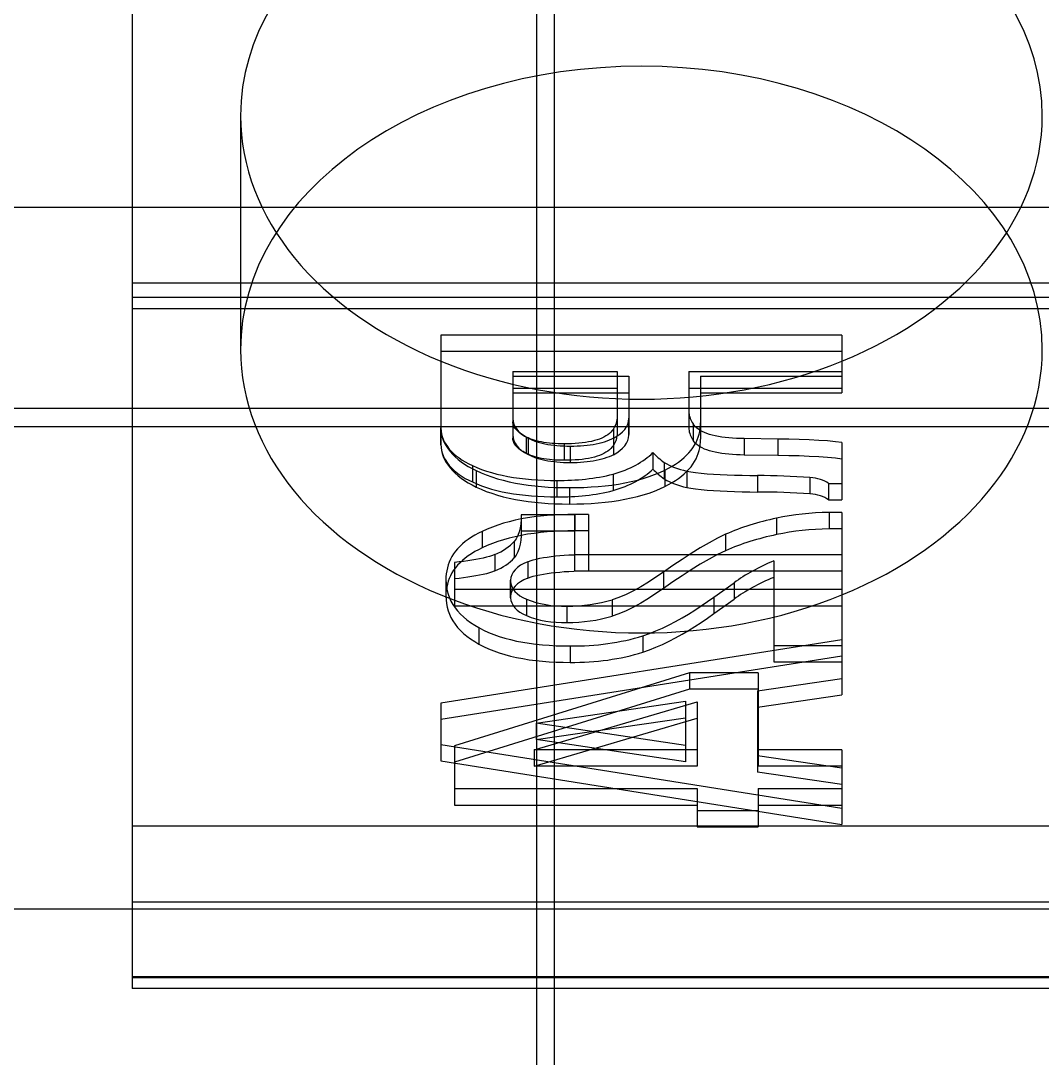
# Model space of a CAD drawing. Extents: x 0 to 171, y 0 to 233.
# Drawn here: x 46.13 to 51.2, y 15.17 to 20.32 of the extents above; entities that cross this region are included whole.
import ezdxf

# ---------------------------------------------------------------- set-up
doc = ezdxf.new("R2010")
doc.units = 0
doc.layers.add('-15N-THT. THIẾT BỊ ĐÓNG MỞ', color=40, linetype='CONTINUOUS')

# ---------------------------------------------------------------- blocks, each defined once
blk = doc.blocks.new('06 - N - SC VSD CHIẾU TRÊN ATV630U75~D11N4')
at = {"layer": '-15N-THT. THIẾT BỊ ĐÓNG MỞ'}
for p, q in [((-38.8143, -200.6534), (-38.8143, -217.4922)), ((-36.8082, -225.0518), (-36.8082, -209.1443)), ((-36.7193, -225.0518), (-36.7193, -209.1443)), ((-38.2774, -213.1625), (-38.2774, -214.3225)), ((-1.9884, -213.6182), (-49.2078, -213.6182)), ((39.5042, -213.9921), (-38.8143, -213.9921)), ((-38.8143, -214.0624), (39.5042, -214.0624)), ((39.5042, -214.1207), (-38.8143, -214.1207)), ((-35.2948, -214.2505), (-37.2832, -214.2505)), ((-37.2832, -214.2505), (-37.2832, -214.7921)), ((-35.2948, -214.2505), (-35.2948, -214.5363)), ((-35.2948, -214.3319), (-37.2832, -214.3319)), ((-36.9268, -214.4316), (-36.4098, -214.4316)), ((-36.9268, -214.4316), (-36.9268, -214.7625)), ((-36.9268, -214.4549), (-36.3518, -214.4549)), ((-36.4098, -214.4316), (-36.4098, -214.7492)), ((-36.3518, -214.4549), (-36.3518, -214.7434)), ((-36.0534, -214.4316), (-35.2948, -214.4316)), ((-36.0534, -214.4316), (-36.0534, -214.7172)), ((-35.9954, -214.4549), (-35.2948, -214.4549)), ((-35.9954, -214.4549), (-35.9954, -214.7666)), ((-36.9268, -214.5131), (-36.4098, -214.5131)), ((-36.0534, -214.5131), (-35.2948, -214.5131)), ((-36.9268, -214.5363), (-36.3518, -214.5363)), ((-35.9954, -214.5363), (-35.2948, -214.5363)), ((-72.7889, -214.6125), (72.7889, -214.6125)), ((-36.3517, -214.7467), (-36.3517, -214.6652)), ((-43.1916, -214.7038), (66.4715, -214.7038)), ((-37.2834, -214.7929), (-37.2834, -214.7115)), ((-37.2832, -214.7954), (-37.2832, -214.7139)), ((-36.9265, -214.6865), (-36.9268, -214.6811)), ((-36.9256, -214.6918), (-36.9265, -214.6865)), ((-36.9241, -214.6972), (-36.9256, -214.6918)), ((-36.922, -214.7025), (-36.9241, -214.6972)), ((-36.9193, -214.7078), (-36.922, -214.7025)), ((-36.916, -214.713), (-36.9193, -214.7078)), ((-36.9121, -214.7181), (-36.916, -214.713)), ((-36.9075, -214.7231), (-36.9121, -214.7181)), ((-36.9024, -214.7281), (-36.9075, -214.7231)), ((-36.4336, -214.7243), (-36.4402, -214.7315)), ((-36.428, -214.7168), (-36.4336, -214.7243)), ((-36.428, -214.7168), (-36.428, -214.7982)), ((-36.0277, -214.698), (-36.0328, -214.6907)), ((-36.0328, -214.6907), (-36.0328, -214.7721)), ((-36.0216, -214.7049), (-36.0277, -214.698)), ((-36.0145, -214.7116), (-36.0216, -214.7049)), ((-36.0064, -214.7179), (-36.0145, -214.7116)), ((-35.9974, -214.7238), (-36.0064, -214.7179)), ((-35.9994, -214.7285), (-35.9972, -214.7142)), ((-35.9875, -214.7293), (-35.9974, -214.7238)), ((-35.9972, -214.7142), (-35.9958, -214.6998)), ((-35.9958, -214.6998), (-35.9954, -214.6852)), ((-36.9265, -214.7679), (-36.9268, -214.7625)), ((-36.9256, -214.7733), (-36.9265, -214.7679)), ((-36.9241, -214.7786), (-36.9256, -214.7733)), ((-36.8966, -214.733), (-36.9024, -214.7281)), ((-36.8903, -214.7379), (-36.8966, -214.733)), ((-36.8834, -214.7426), (-36.8903, -214.7379)), ((-36.876, -214.7473), (-36.8834, -214.7426)), ((-36.8682, -214.7519), (-36.876, -214.7473)), ((-36.86, -214.7563), (-36.8682, -214.7519)), ((-36.86, -214.7563), (-36.86, -214.8377)), ((-36.8511, -214.7606), (-36.86, -214.7563)), ((-36.8512, -214.7622), (-36.8512, -214.8436)), ((-36.8411, -214.7674), (-36.8512, -214.7622)), ((-36.8416, -214.7647), (-36.8511, -214.7606)), ((-36.8314, -214.7685), (-36.8416, -214.7647)), ((-36.8303, -214.7723), (-36.8411, -214.7674)), ((-36.8207, -214.772), (-36.8314, -214.7685)), ((-36.8189, -214.7768), (-36.8303, -214.7723)), ((-36.8094, -214.7752), (-36.8207, -214.772)), ((-36.7976, -214.7782), (-36.8094, -214.7752)), ((-36.5223, -214.7744), (-36.5362, -214.7778)), ((-36.5092, -214.7705), (-36.5223, -214.7744)), ((-36.4968, -214.7662), (-36.5092, -214.7705)), ((-36.4853, -214.7614), (-36.4968, -214.7662)), ((-36.4746, -214.7563), (-36.4853, -214.7614)), ((-36.4648, -214.7507), (-36.4746, -214.7563)), ((-36.4558, -214.7448), (-36.4648, -214.7507)), ((-36.4491, -214.7726), (-36.4608, -214.7771)), ((-36.4476, -214.7384), (-36.4558, -214.7448)), ((-36.4381, -214.7678), (-36.4491, -214.7726)), ((-36.4402, -214.7315), (-36.4476, -214.7384)), ((-36.4277, -214.7627), (-36.4381, -214.7678)), ((-36.4277, -214.7627), (-36.4277, -214.8441)), ((-36.0277, -214.7794), (-36.0328, -214.7721)), ((-36.0181, -214.7835), (-36.0119, -214.7701)), ((-36.0119, -214.7701), (-36.0068, -214.7565)), ((-36.0068, -214.7565), (-36.0026, -214.7426)), ((-36.0026, -214.7426), (-35.9994, -214.7285)), ((-35.9958, -214.7812), (-35.9954, -214.7666)), ((-35.9766, -214.7343), (-35.9875, -214.7293)), ((-35.9646, -214.739), (-35.9766, -214.7343)), ((-35.9516, -214.7433), (-35.9646, -214.739)), ((-35.9375, -214.7472), (-35.9516, -214.7433)), ((-35.9224, -214.7508), (-35.9375, -214.7472)), ((-35.9065, -214.7539), (-35.9224, -214.7508)), ((-35.8899, -214.7566), (-35.9065, -214.7539)), ((-35.8727, -214.7588), (-35.8899, -214.7566)), ((-35.8548, -214.7607), (-35.8727, -214.7588)), ((-35.8365, -214.7621), (-35.8548, -214.7607)), ((-35.8178, -214.7632), (-35.8365, -214.7621)), ((-35.7987, -214.764), (-35.8178, -214.7632)), ((-35.7794, -214.7644), (-35.7987, -214.764)), ((-35.612, -214.7668), (-35.7794, -214.7644)), ((-35.7794, -214.7644), (-35.7794, -214.8458)), ((-35.5584, -214.7678), (-35.612, -214.7668)), ((-35.612, -214.7668), (-35.612, -214.8483)), ((-35.5063, -214.7691), (-35.5584, -214.7678)), ((-35.4563, -214.7708), (-35.5063, -214.7691)), ((-35.4091, -214.773), (-35.4563, -214.7708)), ((-35.3654, -214.7759), (-35.4091, -214.773)), ((-35.3268, -214.7796), (-35.3654, -214.7759)), ((-36.922, -214.784), (-36.9241, -214.7786)), ((-36.9193, -214.7892), (-36.922, -214.784)), ((-36.916, -214.7944), (-36.9193, -214.7892)), ((-36.9121, -214.7996), (-36.916, -214.7944)), ((-36.9075, -214.8046), (-36.9121, -214.7996)), ((-36.9024, -214.8095), (-36.9075, -214.8046)), ((-36.8966, -214.8144), (-36.9024, -214.8095)), ((-36.8903, -214.8193), (-36.8966, -214.8144)), ((-36.8834, -214.8241), (-36.8903, -214.8193)), ((-36.876, -214.8287), (-36.8834, -214.8241)), ((-36.8069, -214.7811), (-36.8189, -214.7768)), ((-36.7943, -214.785), (-36.8069, -214.7811)), ((-36.7853, -214.7808), (-36.7976, -214.7782)), ((-36.7812, -214.7885), (-36.7943, -214.785)), ((-36.7725, -214.7831), (-36.7853, -214.7808)), ((-36.7676, -214.7916), (-36.7812, -214.7885)), ((-36.7593, -214.785), (-36.7725, -214.7831)), ((-36.7535, -214.7943), (-36.7676, -214.7916)), ((-36.7456, -214.7867), (-36.7593, -214.785)), ((-36.7388, -214.7966), (-36.7535, -214.7943)), ((-36.7314, -214.788), (-36.7456, -214.7867)), ((-36.7237, -214.7986), (-36.7388, -214.7966)), ((-36.7169, -214.7891), (-36.7314, -214.788)), ((-36.7081, -214.8002), (-36.7237, -214.7986)), ((-36.7021, -214.7898), (-36.7169, -214.7891)), ((-36.692, -214.8015), (-36.7081, -214.8002)), ((-36.687, -214.7902), (-36.7021, -214.7898)), ((-36.6756, -214.8023), (-36.692, -214.8015)), ((-36.6717, -214.7904), (-36.687, -214.7902)), ((-36.6589, -214.8029), (-36.6756, -214.8023)), ((-36.6534, -214.7902), (-36.6717, -214.7904)), ((-36.6717, -214.7904), (-36.6717, -214.8718)), ((-36.642, -214.803), (-36.6589, -214.8029)), ((-36.6353, -214.7897), (-36.6534, -214.7902)), ((-36.6247, -214.8029), (-36.642, -214.803)), ((-36.642, -214.803), (-36.642, -214.8845)), ((-36.6174, -214.7887), (-36.6353, -214.7897)), ((-36.6077, -214.8024), (-36.6247, -214.8029)), ((-36.5999, -214.7874), (-36.6174, -214.7887)), ((-36.5908, -214.8015), (-36.6077, -214.8024)), ((-36.583, -214.7856), (-36.5999, -214.7874)), ((-36.5744, -214.8003), (-36.5908, -214.8015)), ((-36.5666, -214.7835), (-36.583, -214.7856)), ((-36.5583, -214.7987), (-36.5744, -214.8003)), ((-36.551, -214.7809), (-36.5666, -214.7835)), ((-36.5426, -214.7967), (-36.5583, -214.7987)), ((-36.5362, -214.7778), (-36.551, -214.7809)), ((-36.5275, -214.7943), (-36.5426, -214.7967)), ((-36.513, -214.7916), (-36.5275, -214.7943)), ((-36.4991, -214.7886), (-36.513, -214.7916)), ((-36.4858, -214.7851), (-36.4991, -214.7886)), ((-36.473, -214.7813), (-36.4858, -214.7851)), ((-36.4608, -214.7771), (-36.473, -214.7813)), ((-36.4558, -214.8262), (-36.4648, -214.8322)), ((-36.4476, -214.8198), (-36.4558, -214.8262)), ((-36.4402, -214.813), (-36.4476, -214.8198)), ((-36.4336, -214.8058), (-36.4402, -214.813)), ((-36.428, -214.7982), (-36.4336, -214.8058)), ((-36.0532, -214.8345), (-36.0428, -214.8222)), ((-36.0428, -214.8222), (-36.0336, -214.8096)), ((-36.0336, -214.8096), (-36.0253, -214.7967)), ((-36.0216, -214.7864), (-36.0277, -214.7794)), ((-36.0253, -214.7967), (-36.0181, -214.7835)), ((-36.0145, -214.7931), (-36.0216, -214.7864)), ((-36.0064, -214.7994), (-36.0145, -214.7931)), ((-36.0068, -214.8379), (-36.0026, -214.824)), ((-35.9974, -214.8052), (-36.0064, -214.7994)), ((-36.0026, -214.824), (-35.9994, -214.8099)), ((-35.9994, -214.8099), (-35.9972, -214.7956)), ((-35.9875, -214.8107), (-35.9974, -214.8052)), ((-35.9972, -214.7956), (-35.9958, -214.7812)), ((-35.9766, -214.8158), (-35.9875, -214.8107)), ((-35.9646, -214.8204), (-35.9766, -214.8158)), ((-35.9516, -214.8248), (-35.9646, -214.8204)), ((-35.9375, -214.8287), (-35.9516, -214.8248)), ((-35.2948, -214.7843), (-35.3268, -214.7796)), ((-35.2948, -214.7843), (-35.2948, -215.0687)), ((-36.8682, -214.8333), (-36.876, -214.8287)), ((-36.86, -214.8377), (-36.8682, -214.8333)), ((-36.8511, -214.842), (-36.86, -214.8377)), ((-36.8411, -214.8488), (-36.8512, -214.8436)), ((-36.8416, -214.8461), (-36.8511, -214.842)), ((-36.8314, -214.8499), (-36.8416, -214.8461)), ((-36.8303, -214.8537), (-36.8411, -214.8488)), ((-36.8207, -214.8535), (-36.8314, -214.8499)), ((-36.8189, -214.8583), (-36.8303, -214.8537)), ((-36.8094, -214.8567), (-36.8207, -214.8535)), ((-36.8069, -214.8625), (-36.8189, -214.8583)), ((-36.7976, -214.8596), (-36.8094, -214.8567)), ((-36.7943, -214.8664), (-36.8069, -214.8625)), ((-36.7853, -214.8622), (-36.7976, -214.8596)), ((-36.7812, -214.8699), (-36.7943, -214.8664)), ((-36.7725, -214.8645), (-36.7853, -214.8622)), ((-36.7676, -214.873), (-36.7812, -214.8699)), ((-36.7593, -214.8665), (-36.7725, -214.8645)), ((-36.7535, -214.8758), (-36.7676, -214.873)), ((-36.7456, -214.8681), (-36.7593, -214.8665)), ((-36.7388, -214.8781), (-36.7535, -214.8758)), ((-36.7314, -214.8695), (-36.7456, -214.8681)), ((-36.7237, -214.8801), (-36.7388, -214.8781)), ((-36.7169, -214.8705), (-36.7314, -214.8695)), ((-36.7021, -214.8712), (-36.7169, -214.8705)), ((-36.687, -214.8717), (-36.7021, -214.8712)), ((-36.6717, -214.8718), (-36.687, -214.8717)), ((-36.6534, -214.8716), (-36.6717, -214.8718)), ((-36.6353, -214.8711), (-36.6534, -214.8716)), ((-36.6174, -214.8702), (-36.6353, -214.8711)), ((-36.5999, -214.8688), (-36.6174, -214.8702)), ((-36.583, -214.8671), (-36.5999, -214.8688)), ((-36.5666, -214.8649), (-36.583, -214.8671)), ((-36.551, -214.8623), (-36.5666, -214.8649)), ((-36.5426, -214.8781), (-36.5583, -214.8801)), ((-36.5362, -214.8593), (-36.551, -214.8623)), ((-36.5275, -214.8758), (-36.5426, -214.8781)), ((-36.5223, -214.8558), (-36.5362, -214.8593)), ((-36.513, -214.8731), (-36.5275, -214.8758)), ((-36.5092, -214.8519), (-36.5223, -214.8558)), ((-36.4991, -214.87), (-36.513, -214.8731)), ((-36.4968, -214.8476), (-36.5092, -214.8519)), ((-36.4858, -214.8666), (-36.4991, -214.87)), ((-36.4853, -214.8429), (-36.4968, -214.8476)), ((-36.473, -214.8628), (-36.4858, -214.8666)), ((-36.4746, -214.8378), (-36.4853, -214.8429)), ((-36.4648, -214.8322), (-36.4746, -214.8378)), ((-36.4608, -214.8586), (-36.473, -214.8628)), ((-36.4491, -214.8541), (-36.4608, -214.8586)), ((-36.4381, -214.8493), (-36.4491, -214.8541)), ((-36.4277, -214.8441), (-36.4381, -214.8493)), ((-36.2316, -214.8339), (-36.2316, -214.9153)), ((-36.1049, -214.8803), (-36.0904, -214.8694)), ((-36.0904, -214.8694), (-36.077, -214.8581)), ((-36.077, -214.8581), (-36.0645, -214.8465)), ((-36.0645, -214.8465), (-36.0532, -214.8345)), ((-36.0336, -214.891), (-36.0253, -214.8782)), ((-36.0253, -214.8782), (-36.0181, -214.865)), ((-36.0181, -214.865), (-36.0119, -214.8516)), ((-36.0119, -214.8516), (-36.0068, -214.8379)), ((-35.9224, -214.8322), (-35.9375, -214.8287)), ((-35.9065, -214.8354), (-35.9224, -214.8322)), ((-35.8899, -214.838), (-35.9065, -214.8354)), ((-35.8727, -214.8403), (-35.8899, -214.838)), ((-35.8548, -214.8421), (-35.8727, -214.8403)), ((-35.8365, -214.8435), (-35.8548, -214.8421)), ((-35.8178, -214.8447), (-35.8365, -214.8435)), ((-35.7987, -214.8454), (-35.8178, -214.8447)), ((-35.7794, -214.8459), (-35.7987, -214.8454)), ((-35.612, -214.8483), (-35.7794, -214.8458)), ((-35.5584, -214.8492), (-35.612, -214.8483)), ((-35.5063, -214.8505), (-35.5584, -214.8492)), ((-35.4563, -214.8523), (-35.5063, -214.8505)), ((-35.4091, -214.8545), (-35.4563, -214.8523)), ((-35.3654, -214.8574), (-35.4091, -214.8545)), ((-35.3268, -214.8611), (-35.3654, -214.8574)), ((-35.2948, -214.8658), (-35.3268, -214.8611)), ((-37.1276, -214.8977), (-37.1053, -214.9077)), ((-37.1276, -214.8977), (-37.1276, -214.9792)), ((-37.1091, -214.923), (-37.0843, -214.9342)), ((-37.1091, -214.923), (-37.1091, -215.0044)), ((-37.1053, -214.9077), (-37.082, -214.9169)), ((-37.082, -214.9169), (-37.0576, -214.9254)), ((-37.0576, -214.9254), (-37.0324, -214.9331)), ((-36.7081, -214.8817), (-36.7237, -214.8801)), ((-36.692, -214.8829), (-36.7081, -214.8817)), ((-36.6756, -214.8838), (-36.692, -214.8829)), ((-36.6589, -214.8843), (-36.6756, -214.8838)), ((-36.642, -214.8845), (-36.6589, -214.8843)), ((-36.6247, -214.8843), (-36.642, -214.8845)), ((-36.6077, -214.8838), (-36.6247, -214.8843)), ((-36.5908, -214.8829), (-36.6077, -214.8838)), ((-36.5744, -214.8817), (-36.5908, -214.8829)), ((-36.5583, -214.8801), (-36.5744, -214.8817)), ((-36.1973, -214.9319), (-36.1722, -214.9202)), ((-36.1753, -214.8831), (-36.1753, -214.9645)), ((-36.1722, -214.9202), (-36.1541, -214.9109)), ((-36.1722, -214.9202), (-36.1722, -215.0017)), ((-36.1541, -214.9109), (-36.1368, -214.9011)), ((-36.1368, -214.9011), (-36.1204, -214.8909)), ((-36.1204, -214.8909), (-36.1049, -214.8803)), ((-36.077, -214.9395), (-36.0645, -214.9279)), ((-36.0645, -214.9279), (-36.0532, -214.9159)), ((-36.0642, -214.9251), (-36.0442, -214.9291)), ((-36.0642, -214.9251), (-36.0642, -215.0065)), ((-36.0532, -214.9159), (-36.0428, -214.9036)), ((-36.0442, -214.9291), (-36.0203, -214.9326)), ((-36.0428, -214.9036), (-36.0336, -214.891)), ((-37.1276, -214.9792), (-37.1053, -214.9891)), ((-37.0843, -214.9342), (-37.0584, -214.9447)), ((-37.0584, -214.9447), (-37.0315, -214.9543)), ((-37.0324, -214.9331), (-37.0063, -214.9401)), ((-37.0315, -214.9543), (-37.0036, -214.9631)), ((-37.0063, -214.9401), (-36.9793, -214.9463)), ((-37.0036, -214.9631), (-36.9747, -214.9711)), ((-36.9793, -214.9463), (-36.9516, -214.9518)), ((-36.9747, -214.9711), (-36.9449, -214.9782)), ((-36.9516, -214.9518), (-36.9231, -214.9566)), ((-36.9449, -214.9782), (-36.9143, -214.9846)), ((-36.9231, -214.9566), (-36.894, -214.9607)), ((-36.894, -214.9607), (-36.8642, -214.9641)), ((-36.8642, -214.9641), (-36.8339, -214.9669)), ((-36.8339, -214.9669), (-36.8031, -214.9689)), ((-36.8031, -214.9689), (-36.7719, -214.9704)), ((-36.7719, -214.9704), (-36.7402, -214.9713)), ((-36.7402, -214.9713), (-36.7081, -214.9716)), ((-36.7081, -214.9716), (-36.7081, -215.053)), ((-36.4287, -214.9408), (-36.4287, -215.0222)), ((-36.3704, -214.984), (-36.3392, -214.9775)), ((-36.3392, -214.9775), (-36.3088, -214.9701)), ((-36.3088, -214.9701), (-36.2794, -214.9618)), ((-36.2794, -214.9618), (-36.2509, -214.9527)), ((-36.2509, -214.9527), (-36.2236, -214.9427)), ((-36.2236, -214.9427), (-36.1973, -214.9319)), ((-36.1541, -214.9923), (-36.1368, -214.9825)), ((-36.1368, -214.9825), (-36.1204, -214.9724)), ((-36.1204, -214.9724), (-36.1049, -214.9618)), ((-36.1049, -214.9618), (-36.0904, -214.9508)), ((-36.0904, -214.9508), (-36.077, -214.9395)), ((-36.0203, -214.9326), (-35.9931, -214.9356)), ((-35.9931, -214.9356), (-35.9633, -214.9382)), ((-35.9633, -214.9382), (-35.9314, -214.9404)), ((-35.9314, -214.9404), (-35.8977, -214.9423)), ((-35.8977, -214.9423), (-35.8627, -214.9439)), ((-35.8627, -214.9439), (-35.8266, -214.9452)), ((-35.8266, -214.9452), (-35.7895, -214.9463)), ((-35.7895, -214.9463), (-35.7517, -214.9471)), ((-35.7517, -214.9471), (-35.7132, -214.9478)), ((-35.7132, -214.9478), (-35.7132, -215.0293)), ((-35.4527, -214.9571), (-35.4527, -215.0385)), ((-37.1091, -215.0044), (-37.0843, -215.0157)), ((-37.1053, -214.9891), (-37.082, -214.9983)), ((-37.0843, -215.0157), (-37.0584, -215.0261)), ((-37.082, -214.9983), (-37.0576, -215.0068)), ((-37.0584, -215.0261), (-37.0315, -215.0357)), ((-37.0576, -215.0068), (-37.0324, -215.0145)), ((-37.0324, -215.0145), (-37.0063, -215.0215)), ((-37.0063, -215.0215), (-36.9793, -215.0278)), ((-36.9793, -215.0278), (-36.9516, -215.0333)), ((-36.9516, -215.0333), (-36.9231, -215.0381)), ((-36.9143, -214.9846), (-36.8829, -214.9901)), ((-36.8829, -214.9901), (-36.8508, -214.9948)), ((-36.8508, -214.9948), (-36.818, -214.9988)), ((-36.818, -214.9988), (-36.7846, -215.002)), ((-36.7846, -215.002), (-36.7507, -215.0044)), ((-36.7507, -215.0044), (-36.7162, -215.0061)), ((-36.7162, -215.0061), (-36.6813, -215.0071)), ((-36.6813, -215.0071), (-36.646, -215.0074)), ((-36.646, -215.0074), (-36.6097, -215.0071)), ((-36.646, -215.0075), (-36.646, -215.0889)), ((-36.6097, -215.0071), (-36.5738, -215.0061)), ((-36.5738, -215.0061), (-36.5383, -215.0043)), ((-36.5383, -215.0043), (-36.5034, -215.0019)), ((-36.5034, -215.0019), (-36.4691, -214.9986)), ((-36.4691, -214.9986), (-36.4354, -214.9945)), ((-36.4354, -214.9945), (-36.4026, -214.9897)), ((-36.4026, -214.9897), (-36.3704, -214.984)), ((-36.2794, -215.0433), (-36.2509, -215.0342)), ((-36.2509, -215.0342), (-36.2236, -215.0242)), ((-36.2236, -215.0242), (-36.1973, -215.0134)), ((-36.1973, -215.0134), (-36.1722, -215.0017)), ((-36.1722, -215.0017), (-36.1541, -214.9923)), ((-36.0642, -215.0065), (-36.0442, -215.0105)), ((-36.0442, -215.0105), (-36.0203, -215.014)), ((-36.0203, -215.014), (-35.9931, -215.017)), ((-35.9931, -215.017), (-35.9633, -215.0196)), ((-35.9633, -215.0196), (-35.9314, -215.0218)), ((-35.9314, -215.0218), (-35.8977, -215.0237)), ((-35.8977, -215.0237), (-35.8627, -215.0253)), ((-35.8627, -215.0253), (-35.8266, -215.0266)), ((-35.8266, -215.0266), (-35.7895, -215.0277)), ((-35.7895, -215.0277), (-35.7517, -215.0286)), ((-35.7517, -215.0286), (-35.7132, -215.0293)), ((-35.3609, -214.9873), (-35.2948, -214.9873)), ((-35.3609, -214.9873), (-35.3609, -215.0687)), ((-37.0315, -215.0357), (-37.0036, -215.0446)), ((-37.0036, -215.0446), (-36.9747, -215.0525)), ((-36.9747, -215.0525), (-36.9449, -215.0597)), ((-36.9449, -215.0597), (-36.9143, -215.066)), ((-36.9231, -215.0381), (-36.894, -215.0422)), ((-36.9143, -215.066), (-36.8829, -215.0716)), ((-36.894, -215.0422), (-36.8642, -215.0456)), ((-36.8829, -215.0716), (-36.8508, -215.0763)), ((-36.8642, -215.0456), (-36.8339, -215.0483)), ((-36.8508, -215.0763), (-36.818, -215.0802)), ((-36.8339, -215.0483), (-36.8031, -215.0504)), ((-36.818, -215.0802), (-36.7846, -215.0834)), ((-36.8031, -215.0504), (-36.7719, -215.0519)), ((-36.7846, -215.0834), (-36.7507, -215.0859)), ((-36.7719, -215.0519), (-36.7402, -215.0527)), ((-36.7402, -215.0527), (-36.7081, -215.053)), ((-36.5383, -215.0858), (-36.5034, -215.0833)), ((-36.5034, -215.0833), (-36.4691, -215.08)), ((-36.4691, -215.08), (-36.4354, -215.076)), ((-36.4354, -215.076), (-36.4026, -215.0711)), ((-36.4026, -215.0711), (-36.3704, -215.0654)), ((-36.3704, -215.0654), (-36.3392, -215.0589)), ((-36.3392, -215.0589), (-36.3088, -215.0515)), ((-36.3088, -215.0515), (-36.2794, -215.0433)), ((-35.3609, -215.0687), (-35.2948, -215.0687)), ((-36.7507, -215.0859), (-36.7162, -215.0876)), ((-36.7162, -215.0876), (-36.6813, -215.0886)), ((-36.6813, -215.0886), (-36.646, -215.0889)), ((-36.646, -215.0889), (-36.6097, -215.0886)), ((-36.6097, -215.0886), (-36.5738, -215.0875)), ((-36.5738, -215.0875), (-36.5383, -215.0858)), ((-35.3582, -215.1308), (-35.3582, -215.2122)), ((-35.2948, -215.1308), (-35.3582, -215.1308)), ((-35.2948, -215.1308), (-35.2948, -216.0356)), ((-36.9734, -215.1846), (-37.0013, -215.1934)), ((-36.9446, -215.1766), (-36.9734, -215.1846)), ((-36.915, -215.1695), (-36.9446, -215.1766)), ((-36.8846, -215.1631), (-36.915, -215.1695)), ((-36.8872, -215.1865), (-36.8903, -215.2074)), ((-36.8855, -215.1645), (-36.8872, -215.1865)), ((-36.885, -215.1419), (-36.8855, -215.1645)), ((-36.6204, -215.1419), (-36.885, -215.1419)), ((-36.885, -215.1419), (-36.885, -215.2233)), ((-36.8534, -215.1576), (-36.8846, -215.1631)), ((-36.8216, -215.1529), (-36.8534, -215.1576)), ((-36.7891, -215.149), (-36.8216, -215.1529)), ((-36.7561, -215.1458), (-36.7891, -215.149)), ((-36.7225, -215.1434), (-36.7561, -215.1458)), ((-36.6884, -215.1417), (-36.7225, -215.1434)), ((-36.6539, -215.1406), (-36.6884, -215.1417)), ((-36.619, -215.1403), (-36.6539, -215.1406)), ((-36.6204, -215.1419), (-36.6204, -215.4226)), ((-36.619, -215.1403), (-36.619, -215.2218)), ((-36.5516, -215.141), (-36.619, -215.1403)), ((-36.5516, -215.141), (-36.5516, -215.42)), ((-35.6188, -215.1594), (-35.6188, -215.2408)), ((-37.0978, -215.234), (-37.1154, -215.2437)), ((-37.0794, -215.2248), (-37.0978, -215.234)), ((-37.0544, -215.2135), (-37.0794, -215.2248)), ((-37.0794, -215.2248), (-37.0794, -215.3063)), ((-37.0283, -215.2031), (-37.0544, -215.2135)), ((-37.0013, -215.1934), (-37.0283, -215.2031)), ((-36.8949, -215.2268), (-36.9013, -215.2448)), ((-36.8903, -215.2074), (-36.8949, -215.2268)), ((-36.885, -215.2233), (-36.8855, -215.246)), ((-36.6204, -215.2233), (-36.885, -215.2233)), ((-36.8534, -215.2391), (-36.8846, -215.2446)), ((-36.8216, -215.2343), (-36.8534, -215.2391)), ((-36.7891, -215.2304), (-36.8216, -215.2343)), ((-36.7561, -215.2272), (-36.7891, -215.2304)), ((-36.7225, -215.2248), (-36.7561, -215.2272)), ((-36.6884, -215.2231), (-36.7225, -215.2248)), ((-36.6539, -215.2221), (-36.6884, -215.2231)), ((-36.619, -215.2218), (-36.6539, -215.2221)), ((-36.5516, -215.2224), (-36.619, -215.2218)), ((-35.8715, -215.2389), (-35.9114, -215.2581)), ((-35.8715, -215.2389), (-35.8715, -215.3204)), ((-35.2948, -215.2122), (-35.3582, -215.2122)), ((-37.1762, -215.2869), (-37.1888, -215.2987)), ((-37.1626, -215.2755), (-37.1762, -215.2869)), ((-37.1478, -215.2645), (-37.1626, -215.2755)), ((-37.1321, -215.2539), (-37.1478, -215.2645)), ((-37.1154, -215.2437), (-37.1321, -215.2539)), ((-37.0283, -215.2845), (-37.0544, -215.295)), ((-37.0013, -215.2749), (-37.0283, -215.2845)), ((-36.9734, -215.2661), (-37.0013, -215.2749)), ((-36.9446, -215.2581), (-36.9734, -215.2661)), ((-36.915, -215.2509), (-36.9446, -215.2581)), ((-36.9096, -215.2608), (-36.9195, -215.2742)), ((-36.9195, -215.2742), (-36.9195, -215.3557)), ((-36.8846, -215.2446), (-36.915, -215.2509)), ((-36.9013, -215.2448), (-36.9096, -215.2608)), ((-36.8903, -215.2888), (-36.8949, -215.3083)), ((-36.8872, -215.2679), (-36.8903, -215.2888)), ((-36.8855, -215.246), (-36.8872, -215.2679)), ((-35.9533, -215.2807), (-35.9968, -215.3061)), ((-35.9114, -215.2581), (-35.9533, -215.2807)), ((-37.2203, -215.3363), (-37.2286, -215.3495)), ((-37.2109, -215.3234), (-37.2203, -215.3363)), ((-37.2004, -215.3109), (-37.2109, -215.3234)), ((-37.1888, -215.2987), (-37.2004, -215.3109)), ((-37.1321, -215.3353), (-37.1478, -215.3459)), ((-37.1154, -215.3252), (-37.1321, -215.3353)), ((-37.0978, -215.3155), (-37.1154, -215.3252)), ((-37.0794, -215.3062), (-37.0978, -215.3155)), ((-37.0544, -215.295), (-37.0794, -215.3062)), ((-37.0159, -215.3394), (-37.0283, -215.3441)), ((-37.0159, -215.3394), (-37.0159, -215.4208)), ((-36.9096, -215.3422), (-36.9195, -215.3557)), ((-36.9013, -215.3262), (-36.9096, -215.3422)), ((-36.8949, -215.3083), (-36.9013, -215.3262)), ((-36.6938, -215.3446), (-36.6714, -215.3429)), ((-36.6714, -215.3429), (-36.6484, -215.3415)), ((-36.6484, -215.3415), (-36.6248, -215.3404)), ((-36.6248, -215.3404), (-36.6008, -215.3395)), ((-35.2948, -215.3412), (-36.6204, -215.3412)), ((-36.6008, -215.3395), (-36.5763, -215.339)), ((-36.5763, -215.339), (-36.5516, -215.3386)), ((-36.0414, -215.3338), (-36.0868, -215.3633)), ((-35.9968, -215.3061), (-36.0414, -215.3338)), ((-35.9114, -215.3396), (-35.9533, -215.3622)), ((-35.8715, -215.3204), (-35.9114, -215.3396)), ((-37.2474, -215.3909), (-37.2516, -215.4053)), ((-37.2422, -215.3769), (-37.2474, -215.3909)), ((-37.2359, -215.363), (-37.2422, -215.3769)), ((-37.2286, -215.3495), (-37.2359, -215.363)), ((-37.1935, -215.3762), (-37.2157, -215.3786)), ((-37.2157, -215.3786), (-37.2157, -215.5935)), ((-37.2004, -215.3923), (-37.2109, -215.4049)), ((-37.1888, -215.3801), (-37.2004, -215.3923)), ((-37.1718, -215.3736), (-37.1935, -215.3762)), ((-37.1762, -215.3683), (-37.1888, -215.3801)), ((-37.1626, -215.3569), (-37.1762, -215.3683)), ((-37.1506, -215.3707), (-37.1718, -215.3736)), ((-37.1478, -215.3459), (-37.1626, -215.3569)), ((-37.13, -215.3677), (-37.1506, -215.3707)), ((-37.1103, -215.3644), (-37.13, -215.3677)), ((-37.0916, -215.3608), (-37.1103, -215.3644)), ((-37.074, -215.3571), (-37.0916, -215.3608)), ((-37.0576, -215.353), (-37.074, -215.3571)), ((-37.0423, -215.3487), (-37.0576, -215.353)), ((-37.0283, -215.3441), (-37.0423, -215.3487)), ((-36.8529, -215.3752), (-36.8402, -215.3705)), ((-36.8529, -215.3752), (-36.8529, -215.4566)), ((-36.8402, -215.3705), (-36.8258, -215.3661)), ((-36.8258, -215.3661), (-36.8102, -215.3619)), ((-36.8102, -215.3619), (-36.7933, -215.3581)), ((-36.7933, -215.3581), (-36.7753, -215.3547)), ((-36.7753, -215.3547), (-36.7563, -215.3517)), ((-36.7563, -215.3517), (-36.7363, -215.349)), ((-36.7363, -215.349), (-36.7155, -215.3466)), ((-36.7155, -215.3466), (-36.6938, -215.3446)), ((-36.1327, -215.3943), (-36.1791, -215.4265)), ((-36.0868, -215.3633), (-36.1327, -215.3943)), ((-35.9968, -215.3876), (-36.0414, -215.4153)), ((-35.9533, -215.3622), (-35.9968, -215.3876)), ((-35.6323, -215.3713), (-35.6323, -215.8725)), ((-37.2571, -215.4346), (-37.2585, -215.4495)), ((-37.2548, -215.4198), (-37.2571, -215.4346)), ((-37.2516, -215.4053), (-37.2548, -215.4198)), ((-37.2359, -215.4445), (-37.2422, -215.4583)), ((-37.2286, -215.431), (-37.2359, -215.4445)), ((-37.2203, -215.4177), (-37.2286, -215.431)), ((-37.2109, -215.4049), (-37.2203, -215.4177)), ((-37.1103, -215.4458), (-37.13, -215.4491)), ((-37.0916, -215.4423), (-37.1103, -215.4458)), ((-37.074, -215.4385), (-37.0916, -215.4423)), ((-37.0576, -215.4345), (-37.074, -215.4385)), ((-37.0423, -215.4301), (-37.0576, -215.4345)), ((-37.0283, -215.4256), (-37.0423, -215.4301)), ((-37.0159, -215.4208), (-37.0283, -215.4256)), ((-36.8258, -215.4475), (-36.8102, -215.4434)), ((-36.8102, -215.4434), (-36.7933, -215.4396)), ((-36.7933, -215.4396), (-36.7753, -215.4362)), ((-36.7753, -215.4362), (-36.7563, -215.4331)), ((-36.7563, -215.4331), (-36.7363, -215.4304)), ((-36.7363, -215.4304), (-36.7155, -215.4281)), ((-36.7155, -215.4281), (-36.6938, -215.4261)), ((-36.6938, -215.4261), (-36.6714, -215.4244)), ((-36.6714, -215.4244), (-36.6484, -215.423)), ((-36.6484, -215.423), (-36.6248, -215.4218)), ((-36.6248, -215.4218), (-36.6008, -215.421)), ((-35.2948, -215.4226), (-36.6204, -215.4226)), ((-36.6008, -215.421), (-36.5763, -215.4204)), ((-36.5763, -215.4204), (-36.5516, -215.42)), ((-36.1791, -215.4265), (-36.2166, -215.4522)), ((-36.1791, -215.4265), (-36.1791, -215.5079)), ((-36.0868, -215.4447), (-36.1327, -215.4757)), ((-36.0414, -215.4153), (-36.0868, -215.4447)), ((-37.2585, -215.4495), (-37.2589, -215.4647)), ((-37.2589, -215.4647), (-37.2582, -215.4831)), ((-37.2589, -215.4647), (-37.2589, -215.5461)), ((-37.2582, -215.4831), (-37.2562, -215.5013)), ((-37.2516, -215.4867), (-37.2548, -215.5013)), ((-37.2474, -215.4724), (-37.2516, -215.4867)), ((-37.2422, -215.4583), (-37.2474, -215.4724)), ((-37.1935, -215.4576), (-37.2157, -215.4601)), ((-37.1718, -215.455), (-37.1935, -215.4576)), ((-37.1506, -215.4522), (-37.1718, -215.455)), ((-37.13, -215.4491), (-37.1506, -215.4522)), ((-36.9377, -215.5477), (-36.9377, -215.4663)), ((-36.9377, -215.5538), (-36.9377, -215.4724)), ((-36.9376, -215.4694), (-36.9376, -215.5509)), ((-36.8529, -215.4566), (-36.8402, -215.4519)), ((-36.8402, -215.4519), (-36.8258, -215.4475)), ((-36.2543, -215.4764), (-36.2917, -215.4989)), ((-36.2166, -215.4522), (-36.2543, -215.4764)), ((-36.1327, -215.4757), (-36.1791, -215.5079)), ((-35.9292, -215.5512), (-35.8293, -215.4796)), ((-35.8293, -215.4796), (-35.8293, -215.5611)), ((-37.2585, -215.531), (-37.2589, -215.5461)), ((-37.2589, -215.5461), (-37.2582, -215.5645)), ((-37.2571, -215.516), (-37.2585, -215.531)), ((-37.2548, -215.5013), (-37.2571, -215.516)), ((-37.2562, -215.5013), (-37.2528, -215.5192)), ((-37.2528, -215.5192), (-37.2479, -215.5369)), ((-37.2479, -215.5369), (-37.2415, -215.5542)), ((-37.2157, -215.5121), (-35.2948, -215.5121)), ((-36.3652, -215.537), (-36.4006, -215.5519)), ((-36.3287, -215.5192), (-36.3652, -215.537)), ((-36.2917, -215.4989), (-36.3287, -215.5192)), ((-36.2166, -215.5336), (-36.2543, -215.5579)), ((-36.1791, -215.5079), (-36.2166, -215.5336)), ((-37.2582, -215.5645), (-37.2562, -215.5827)), ((-37.2562, -215.5827), (-37.2528, -215.6006)), ((-37.2415, -215.5542), (-37.2336, -215.5711)), ((-37.2336, -215.5711), (-37.2242, -215.5876)), ((-37.2242, -215.5876), (-37.2133, -215.6037)), ((-37.2157, -215.5935), (-35.2948, -215.5935)), ((-36.859, -215.5612), (-36.859, -215.6427)), ((-36.6582, -215.5955), (-36.6582, -215.6769)), ((-36.4006, -215.5519), (-36.4341, -215.5635)), ((-36.4341, -215.5635), (-36.4341, -215.6449)), ((-36.2917, -215.5804), (-36.3287, -215.6006)), ((-36.2543, -215.5579), (-36.2917, -215.5804)), ((-36.0234, -215.615), (-35.9918, -215.5944)), ((-35.9918, -215.5944), (-35.9604, -215.5731)), ((-35.9604, -215.5731), (-35.9292, -215.5512)), ((-35.9292, -215.5512), (-35.9292, -215.6326)), ((-35.9292, -215.6326), (-35.8293, -215.5611)), ((-37.2528, -215.6006), (-37.2479, -215.6183)), ((-37.2479, -215.6183), (-37.2415, -215.6356)), ((-37.2415, -215.6356), (-37.2336, -215.6525)), ((-37.2133, -215.6037), (-37.2008, -215.6193)), ((-37.2008, -215.6193), (-37.1868, -215.6345)), ((-37.1868, -215.6345), (-37.1713, -215.6491)), ((-37.1713, -215.6491), (-37.1543, -215.6632)), ((-36.4006, -215.6334), (-36.4341, -215.6449)), ((-36.3652, -215.6184), (-36.4006, -215.6334)), ((-36.3287, -215.6006), (-36.3652, -215.6184)), ((-36.0872, -215.6536), (-36.0552, -215.6348)), ((-36.0552, -215.6348), (-36.0234, -215.615)), ((-35.9604, -215.6546), (-35.9292, -215.6326)), ((-37.2336, -215.6525), (-37.2242, -215.6691)), ((-37.2242, -215.6691), (-37.2133, -215.6851)), ((-37.2133, -215.6851), (-37.2008, -215.7008)), ((-37.2008, -215.7008), (-37.1868, -215.7159)), ((-37.1543, -215.6632), (-37.1359, -215.6767)), ((-37.1359, -215.6767), (-37.116, -215.6897)), ((-37.116, -215.6897), (-37.0949, -215.7021)), ((-37.0949, -215.7021), (-37.0716, -215.7142)), ((-37.0949, -215.7021), (-37.0949, -215.7836)), ((-36.1843, -215.704), (-36.1518, -215.6883)), ((-36.1518, -215.6883), (-36.1195, -215.6715)), ((-36.1195, -215.6715), (-36.0872, -215.6536)), ((-36.0552, -215.7162), (-36.0234, -215.6964)), ((-36.0234, -215.6964), (-35.9918, -215.6759)), ((-35.9918, -215.6759), (-35.9604, -215.6546)), ((-37.1868, -215.7159), (-37.1713, -215.7305)), ((-37.1713, -215.7305), (-37.1543, -215.7446)), ((-37.1543, -215.7446), (-37.1359, -215.7582)), ((-37.0716, -215.7142), (-37.0471, -215.7255)), ((-37.0471, -215.7255), (-37.0215, -215.7359)), ((-37.0215, -215.7359), (-36.9947, -215.7454)), ((-36.9947, -215.7454), (-36.9668, -215.7541)), ((-36.9668, -215.7541), (-36.9378, -215.7618)), ((-36.2817, -215.7426), (-36.2493, -215.7312)), ((-36.2817, -215.7426), (-36.2817, -215.824)), ((-36.2493, -215.7312), (-36.2168, -215.7183)), ((-36.2168, -215.7183), (-36.1843, -215.704)), ((-36.1518, -215.7698), (-36.1195, -215.7529)), ((-36.1195, -215.7529), (-36.0872, -215.7351)), ((-36.0872, -215.7351), (-36.0552, -215.7162)), ((-35.2948, -215.7621), (-37.2832, -216.0774)), ((-37.1359, -215.7582), (-37.116, -215.7712)), ((-37.116, -215.7712), (-37.0949, -215.7836)), ((-37.0949, -215.7836), (-37.0716, -215.7957)), ((-37.0716, -215.7957), (-37.0471, -215.807)), ((-36.9378, -215.7618), (-36.9079, -215.7686)), ((-36.9079, -215.7686), (-36.8771, -215.7745)), ((-36.8771, -215.7745), (-36.8455, -215.7796)), ((-36.8455, -215.7796), (-36.8131, -215.7838)), ((-36.8131, -215.7838), (-36.78, -215.7872)), ((-36.78, -215.7872), (-36.7463, -215.7898)), ((-36.7463, -215.7898), (-36.712, -215.7917)), ((-36.712, -215.7917), (-36.6772, -215.7927)), ((-36.6772, -215.7927), (-36.642, -215.7931)), ((-36.642, -215.7931), (-36.642, -215.8745)), ((-36.2493, -215.8126), (-36.2168, -215.7997)), ((-36.2168, -215.7997), (-36.1843, -215.7854)), ((-36.1843, -215.7854), (-36.1518, -215.7698)), ((-35.6323, -215.791), (-35.2948, -215.791)), ((-35.2948, -215.8436), (-37.2832, -216.1588)), ((-37.0471, -215.807), (-37.0215, -215.8174)), ((-37.0215, -215.8174), (-36.9947, -215.8269)), ((-36.9947, -215.8269), (-36.9668, -215.8355)), ((-36.9668, -215.8355), (-36.9378, -215.8432)), ((-36.9378, -215.8432), (-36.9079, -215.85)), ((-36.9079, -215.85), (-36.8771, -215.856)), ((-36.8771, -215.856), (-36.8455, -215.8611)), ((-36.2817, -215.824), (-36.2493, -215.8126)), ((-36.8455, -215.8611), (-36.8131, -215.8653)), ((-36.8131, -215.8653), (-36.78, -215.8687)), ((-36.78, -215.8687), (-36.7463, -215.8713)), ((-36.7463, -215.8713), (-36.712, -215.8731)), ((-36.712, -215.8731), (-36.6772, -215.8742)), ((-36.6772, -215.8742), (-36.642, -215.8745)), ((-35.6323, -215.8725), (-35.2948, -215.8725)), ((-36.0507, -215.9259), (-37.2157, -216.2884)), ((-36.0507, -215.9259), (-36.0507, -216.0074)), ((-35.7092, -215.9259), (-36.0507, -215.9259)), ((-35.7132, -216.0158), (-35.2948, -215.9542)), ((-35.7092, -215.9259), (-35.7092, -216.3896)), ((-36.0507, -216.0074), (-37.2157, -216.3699)), ((-35.7092, -216.0074), (-36.0507, -216.0074)), ((-35.7132, -216.0158), (-35.7132, -216.4191)), ((-35.7132, -216.0972), (-35.2948, -216.0356)), ((-37.2832, -216.0774), (-37.2832, -216.3636)), ((-36.8202, -216.3082), (-36.0116, -216.0697)), ((-36.8107, -216.1758), (-36.0696, -216.0677)), ((-36.0696, -216.0677), (-36.0696, -216.3678)), ((-36.0116, -216.0697), (-36.0116, -216.3896)), ((-36.8202, -216.3896), (-36.0116, -216.1512)), ((-36.8107, -216.2573), (-36.0696, -216.1492)), ((-36.8107, -216.1758), (-36.8107, -216.2573)), ((-36.0696, -216.2863), (-36.8107, -216.1758)), ((-36.0696, -216.3678), (-36.8107, -216.2573)), ((-37.2832, -216.2821), (-35.2948, -216.5974)), ((-37.2157, -216.2884), (-37.2157, -216.5825)), ((-36.8202, -216.3082), (-36.8202, -216.3896)), ((-36.0116, -216.3082), (-36.8202, -216.3082)), ((-35.2948, -216.3082), (-35.7092, -216.3082)), ((-35.2948, -216.3082), (-35.2948, -216.6788)), ((-37.2832, -216.3636), (-35.2948, -216.6788)), ((-35.2948, -216.3993), (-35.7132, -216.3377)), ((-36.0116, -216.3896), (-36.8202, -216.3896)), ((-35.2948, -216.4807), (-35.7132, -216.4191)), ((-35.2948, -216.3896), (-35.7092, -216.3896)), ((-37.2157, -216.501), (-36.0116, -216.501)), ((-36.0116, -216.501), (-36.0116, -216.6908)), ((-35.7092, -216.501), (-35.2948, -216.501)), ((-35.7092, -216.501), (-35.7092, -216.6908)), ((-37.2157, -216.5825), (-36.0116, -216.5825)), ((-36.0116, -216.6094), (-35.7092, -216.6094)), ((-35.7092, -216.5825), (-35.2948, -216.5825)), ((39.5042, -216.6867), (-38.8143, -216.6867)), ((-36.0116, -216.6908), (-35.7092, -216.6908)), ((39.5042, -217.0643), (-38.8143, -217.0643)), ((-42.1675, -217.098), (65.906, -217.098)), ((-38.8143, -217.4339), (39.5042, -217.4339)), ((39.5042, -217.4399), (-38.8143, -217.4399)), ((39.5042, -217.4922), (-38.8143, -217.4922))]:
    blk.add_line(p, q, dxfattribs=at)
for centre, major_axis, ratio, start_param, end_param in [((-36.289, -213.1625), (-1.9884, 0), 0.707107, 3.141593, 6.283185), ((-36.289, -214.3225), (-1.9884, 0), 0.707107, 3.141593, 6.283185), ((-36.289, -213.1625), (-1.9884, 0), 0.707107, 0, 3.141593), ((-36.289, -214.3225), (-1.9884, 0), 0.707107, 0, 3.141593), ((-36.6996, -214.6651), (-0.2273, 0), 0.573576, -0.002752, 0.840144), ((-36.6497, -214.6641), (-0.24, 0), 0.573576, 2.749042, 3.115126), ((-36.5796, -214.6652), (-0.2279, 0), 0.573576, 2.300337, 3.141593), ((-36.5796, -214.6652), (-0.2279, 0), 0.573576, -3.141593, -3.116916), ((-35.7547, -214.6276), (0.2991, 0), 0.573576, -3.093912, -2.765008), ((-36.8061, -214.7115), (-0.4772, 0), 0.573576, -0.026333, 0), ((-36.8061, -214.7115), (-0.4772, 0), 0.573576, 0, 0.883106), ((-36.8755, -214.7139), (0.4077, 0), 0.573576, 3.127654, 3.141694), ((-36.8755, -214.7139), (0.4077, 0), 0.573576, -3.141491, -2.23737), ((-35.7547, -214.709), (-0.2991, 0), 0.573576, 0.047681, 0.376584), ((-36.6996, -214.7465), (-0.2273, 0), 0.573576, -0.002752, 0.840144), ((-36.6497, -214.7456), (-0.24, 0), 0.573576, 2.749042, 3.115126), ((-36.5796, -214.7467), (-0.2279, 0), 0.573576, 2.300337, 3.141593), ((-36.5796, -214.7467), (-0.2279, 0), 0.573576, -3.141593, -3.116916), ((-36.8061, -214.7929), (-0.4772, 0), 0.573576, -0.026333, 0), ((-36.8061, -214.7929), (-0.4772, 0), 0.573576, 0, 0.883106), ((-36.8755, -214.7954), (-0.4077, 0), 0.573576, -0.013938, 0.000102), ((-36.8755, -214.7954), (-0.4077, 0), 0.573576, 0.000102, 0.904223), ((-36.6467, -214.6953), (0.4803, 0), 0.573576, -1.099632, -0.527053), ((-35.7464, -214.6864), (0.5491, 0), 0.573576, -2.65443, -2.467139), ((-36.6467, -214.7767), (-0.4803, 0), 0.573576, 2.04196, 2.614539), ((-35.7464, -214.7679), (-0.5491, 0), 0.573576, 0.487162, 0.674454), ((-35.963, -214.7676), (0.2926, 0), 0.573576, -2.382442, -1.924046), ((-36.6887, -214.5972), (0.653, 0), 0.573576, -1.600587, -1.161287), ((-35.963, -214.849), (-0.2926, 0), 0.573576, 0.759151, 1.217547), ((-35.7297, -216.3123), (2.379, 0), 0.573576, 1.45411, 1.563885), ((-35.4656, -215.031), (0.1295, 0), 0.573576, 0.629267, 1.470869), ((-36.6887, -214.6786), (-0.653, 0), 0.573576, 1.541006, 1.980305), ((-35.7297, -216.3937), (-2.379, 0), 0.573576, -1.687483, -1.577708), ((-35.4656, -215.1124), (-0.1295, 0), 0.573576, -2.512326, -1.670724), ((-35.3455, -215.5734), (-0.7719, 0), 0.573576, -1.554279, -1.20889), ((-35.3067, -215.6576), (-0.9229, 0), 0.573576, -1.225912, -0.912237), ((-35.3455, -215.6549), (-0.7719, 0), 0.573576, -1.554279, -1.20889), ((-37.2031, -215.1921), (0.3177, 0), 0.573576, -0.940719, -0.467471), ((-35.3067, -215.739), (-0.9229, 0), 0.573576, -1.225912, -0.912237), ((-37.2031, -215.2736), (-0.3177, 0), 0.573576, 2.200874, 2.674122), ((-36.7465, -215.4663), (-0.1912, 0), 0.573576, -0.980718, 0), ((-35.0643, -215.8244), (-0.9729, 0), 0.573576, -0.947419, -0.665899), ((-36.7465, -215.5477), (-0.1912, 0), 0.573576, -0.980718, 0), ((-36.7465, -215.4663), (-0.1912, 0), 0.573576, 0, 0.028569), ((-36.7458, -215.4724), (-0.1919, 0), 0.573576, -0.026778, 0), ((-36.7458, -215.4724), (-0.1919, 0), 0.573576, 0, 0.939447), ((-35.0643, -215.9058), (-0.9729, 0), 0.573576, -0.947419, -0.665899), ((-36.7465, -215.5477), (-0.1912, 0), 0.573576, 0, 0.028569), ((-36.7458, -215.5538), (-0.1919, 0), 0.573576, -0.026778, 0), ((-36.7458, -215.5538), (-0.1919, 0), 0.573576, 0, 0.939447), ((-36.6703, -215.4078), (-0.3274, 0), 0.573576, 0.956203, 1.607643), ((-36.6577, -215.3227), (-0.4756, 0), 0.573576, 1.569743, 2.060219), ((-36.6703, -215.4893), (-0.3274, 0), 0.573576, 0.956203, 1.607643), ((-36.6577, -215.4041), (-0.4756, 0), 0.573576, 1.569743, 2.060219), ((-36.6266, -215.3812), (-0.7183, 0), 0.573576, 1.549311, 2.071645), ((-36.6266, -215.4626), (-0.7183, 0), 0.573576, 1.549311, 2.071645)]:
    blk.add_ellipse(centre, major_axis=major_axis, ratio=ratio, start_param=start_param, end_param=end_param, dxfattribs=at)

msp = doc.modelspace()

# ---------------------------------------------------------------- block references
msp.add_blockref('06 - N - SC VSD CHIẾU TRÊN ATV630U75~D11N4', (85.5, 233.0068))

doc.saveas('drawing.dxf')
